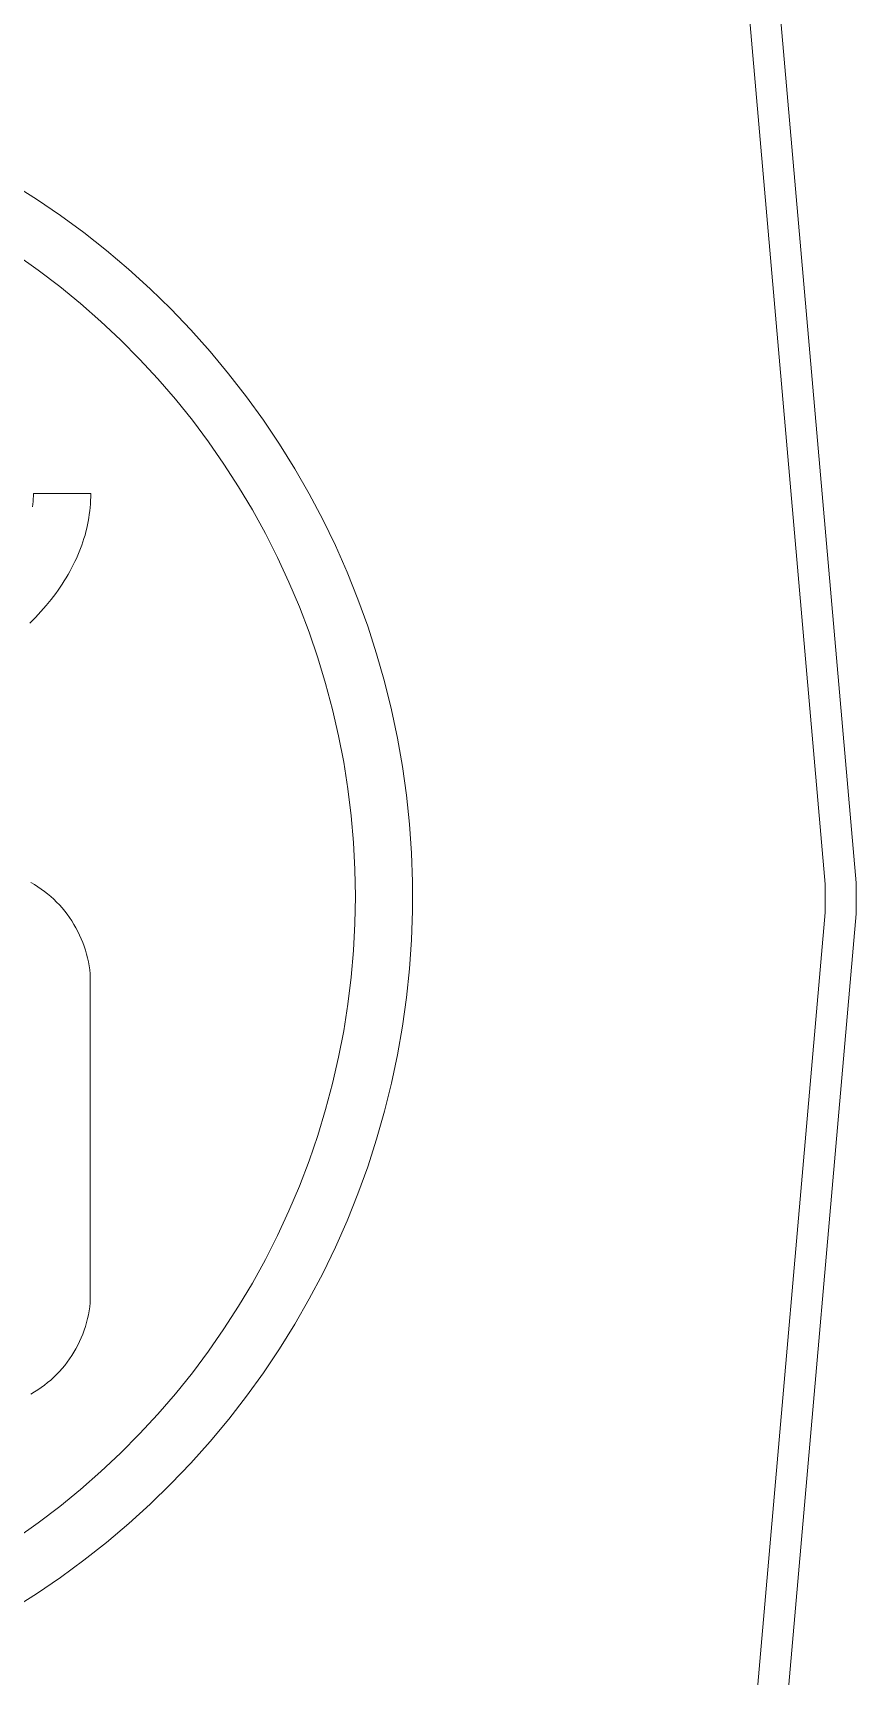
# Model space of a CAD drawing. Header units: millimetres. Extents: x -279 to 4999, y 61 to 3536.
# Drawn here: x 2737.5 to 2764.2, y 1676.7 to 1729.9 of the extents above; entities that cross this region are included whole.
import ezdxf

# ---------------------------------------------------------------- set-up
doc = ezdxf.new("R2010")
doc.units = ezdxf.units.MM
doc.layers.add('ZANO_R', color=7, linetype='Continuous', lineweight=0)

msp = doc.modelspace()

# ---------------------------------------------------------------- linework, layer by layer
at = {"layer": 'ZANO_R'}
for p, q in [((2763.179, 1702.352), (2757.81, 1763.744)), ((2764.179, 1702.396), (2758.806, 1763.831)), ((2736.87, 1725.018), (2737.662, 1724.517)), ((2737.662, 1724.517), (2738.436, 1723.989)), ((2738.436, 1723.989), (2739.191, 1723.434)), ((2739.191, 1723.434), (2739.927, 1722.853)), ((2739.927, 1722.853), (2740.642, 1722.247)), ((2737.72, 1722.219), (2737.008, 1722.724)), ((2740.642, 1722.247), (2741.336, 1721.617)), ((2738.415, 1721.69), (2737.72, 1722.219)), ((2739.09, 1721.138), (2738.415, 1721.69)), ((2741.336, 1721.617), (2742.007, 1720.963)), ((2739.746, 1720.562), (2739.09, 1721.138)), ((2742.007, 1720.963), (2742.655, 1720.286)), ((2740.382, 1719.964), (2739.746, 1720.562)), ((2742.655, 1720.286), (2743.28, 1719.587)), ((2740.996, 1719.344), (2740.382, 1719.964)), ((2743.28, 1719.587), (2743.879, 1718.867)), ((2741.589, 1718.703), (2740.996, 1719.344)), ((2742.159, 1718.042), (2741.589, 1718.703)), ((2743.879, 1718.867), (2744.454, 1718.126)), ((2742.706, 1717.361), (2742.159, 1718.042)), ((2744.454, 1718.126), (2745.002, 1717.366)), ((2743.228, 1716.662), (2742.706, 1717.361)), ((2745.002, 1717.366), (2745.523, 1716.587)), ((2743.727, 1715.946), (2743.228, 1716.662)), ((2745.523, 1716.587), (2746.018, 1715.791)), ((2744.2, 1715.212), (2743.727, 1715.946)), ((2746.018, 1715.791), (2746.484, 1714.978)), ((2737.553, 1714.735), (2737.559, 1714.821)), ((2737.559, 1714.821), (2737.563, 1714.909)), ((2737.563, 1714.909), (2737.564, 1714.996)), ((2737.564, 1714.996), (2739.418, 1714.996)), ((2739.417, 1714.881), (2739.413, 1714.767)), ((2739.418, 1714.996), (2739.417, 1714.881)), ((2744.647, 1714.462), (2744.2, 1715.212)), ((2746.484, 1714.978), (2746.922, 1714.149)), ((2737.534, 1714.561), (2737.545, 1714.648)), ((2737.545, 1714.648), (2737.553, 1714.735)), ((2739.371, 1714.314), (2739.354, 1714.202)), ((2739.385, 1714.427), (2739.371, 1714.314)), ((2739.397, 1714.54), (2739.385, 1714.427)), ((2739.406, 1714.653), (2739.397, 1714.54)), ((2739.413, 1714.767), (2739.406, 1714.653)), ((2745.068, 1713.698), (2744.647, 1714.462)), ((2739.26, 1713.758), (2739.231, 1713.648)), ((2739.288, 1713.868), (2739.26, 1713.758)), ((2739.312, 1713.979), (2739.288, 1713.868)), ((2739.334, 1714.09), (2739.312, 1713.979)), ((2739.354, 1714.202), (2739.334, 1714.09)), ((2746.922, 1714.149), (2747.331, 1713.306)), ((2739.087, 1713.214), (2739.045, 1713.106)), ((2739.127, 1713.322), (2739.087, 1713.214)), ((2739.164, 1713.43), (2739.127, 1713.322)), ((2739.198, 1713.539), (2739.164, 1713.43)), ((2739.231, 1713.648), (2739.198, 1713.539)), ((2745.462, 1712.919), (2745.068, 1713.698)), ((2747.331, 1713.306), (2747.71, 1712.449)), ((2738.853, 1712.682), (2738.799, 1712.578)), ((2738.905, 1712.788), (2738.853, 1712.682)), ((2738.954, 1712.893), (2738.905, 1712.788)), ((2739.001, 1713), (2738.954, 1712.893)), ((2739.045, 1713.106), (2739.001, 1713)), ((2745.829, 1712.127), (2745.462, 1712.919)), ((2738.561, 1712.165), (2738.495, 1712.063)), ((2738.624, 1712.267), (2738.561, 1712.165)), ((2738.685, 1712.37), (2738.624, 1712.267)), ((2738.743, 1712.474), (2738.685, 1712.37)), ((2738.799, 1712.578), (2738.743, 1712.474)), ((2746.168, 1711.323), (2745.829, 1712.127)), ((2747.71, 1712.449), (2748.059, 1711.579)), ((2738.286, 1711.762), (2738.135, 1711.564)), ((2738.358, 1711.861), (2738.286, 1711.762)), ((2738.428, 1711.962), (2738.358, 1711.861)), ((2738.495, 1712.063), (2738.428, 1711.962)), ((2737.807, 1711.176), (2737.63, 1710.986)), ((2737.975, 1711.368), (2737.807, 1711.176)), ((2738.135, 1711.564), (2737.975, 1711.368)), ((2746.48, 1710.507), (2746.168, 1711.323)), ((2748.059, 1711.579), (2748.378, 1710.698)), ((2737.63, 1710.986), (2737.445, 1710.798)), ((2748.378, 1710.698), (2748.666, 1709.806)), ((2746.762, 1709.681), (2746.48, 1710.507)), ((2747.016, 1708.846), (2746.762, 1709.681)), ((2748.666, 1709.806), (2748.923, 1708.905)), ((2747.241, 1708.003), (2747.016, 1708.846)), ((2748.923, 1708.905), (2749.149, 1707.995)), ((2747.436, 1707.152), (2747.241, 1708.003)), ((2749.149, 1707.995), (2749.342, 1707.078)), ((2747.602, 1706.295), (2747.436, 1707.152)), ((2749.342, 1707.078), (2749.504, 1706.155)), ((2747.737, 1705.433), (2747.602, 1706.295)), ((2749.504, 1706.155), (2749.634, 1705.227)), ((2747.843, 1704.566), (2747.737, 1705.433)), ((2749.634, 1705.227), (2749.732, 1704.295)), ((2747.919, 1703.697), (2747.843, 1704.566)), ((2749.732, 1704.295), (2749.797, 1703.36)), ((2747.964, 1702.825), (2747.919, 1703.697)), ((2749.797, 1703.36), (2749.829, 1702.423)), ((2747.979, 1701.952), (2747.964, 1702.825)), ((2737.483, 1702.405), (2737.596, 1702.339)), ((2737.596, 1702.339), (2737.706, 1702.269)), ((2737.706, 1702.269), (2737.814, 1702.195)), ((2737.814, 1702.195), (2737.92, 1702.118)), ((2737.92, 1702.118), (2738.022, 1702.037)), ((2738.022, 1702.037), (2738.122, 1701.952)), ((2749.829, 1702.423), (2749.829, 1701.486)), ((2763.179, 1702.352), (2763.179, 1701.439)), ((2764.179, 1701.396), (2764.179, 1702.396)), ((2738.122, 1701.952), (2738.219, 1701.864)), ((2738.219, 1701.864), (2738.313, 1701.773)), ((2738.313, 1701.773), (2738.404, 1701.679)), ((2738.404, 1701.679), (2738.491, 1701.581)), ((2738.491, 1701.581), (2738.575, 1701.481)), ((2747.964, 1701.08), (2747.979, 1701.952)), ((2749.829, 1701.486), (2749.797, 1700.549)), ((2738.575, 1701.481), (2738.655, 1701.378)), ((2738.655, 1701.378), (2738.732, 1701.272)), ((2738.732, 1701.272), (2738.805, 1701.163)), ((2738.805, 1701.163), (2738.874, 1701.052)), ((2738.874, 1701.052), (2738.939, 1700.939)), ((2747.919, 1700.208), (2747.964, 1701.08)), ((2757.81, 1640.047), (2763.179, 1701.439)), ((2758.806, 1639.96), (2764.179, 1701.396)), ((2738.939, 1700.939), (2739.001, 1700.823)), ((2739.001, 1700.823), (2739.058, 1700.706)), ((2739.058, 1700.706), (2739.112, 1700.586)), ((2739.112, 1700.586), (2739.161, 1700.465)), ((2739.161, 1700.465), (2739.206, 1700.342)), ((2749.797, 1700.549), (2749.732, 1699.614)), ((2739.206, 1700.342), (2739.246, 1700.218)), ((2739.246, 1700.218), (2739.283, 1700.092)), ((2739.283, 1700.092), (2739.315, 1699.966)), ((2739.315, 1699.966), (2739.342, 1699.838)), ((2747.843, 1699.338), (2747.919, 1700.208)), ((2739.342, 1699.838), (2739.365, 1699.709)), ((2739.365, 1699.709), (2739.384, 1699.58)), ((2739.384, 1699.58), (2739.398, 1699.449)), ((2739.398, 1699.449), (2739.398, 1688.81)), ((2749.732, 1699.614), (2749.634, 1698.682)), ((2747.737, 1698.472), (2747.843, 1699.338)), ((2747.601, 1697.61), (2747.737, 1698.472)), ((2749.634, 1698.682), (2749.505, 1697.754)), ((2747.435, 1696.753), (2747.601, 1697.61)), ((2749.505, 1697.754), (2749.343, 1696.831)), ((2747.24, 1695.902), (2747.435, 1696.753)), ((2749.343, 1696.831), (2749.149, 1695.914)), ((2747.015, 1695.059), (2747.24, 1695.902)), ((2749.149, 1695.914), (2748.924, 1695.004)), ((2746.762, 1694.223), (2747.015, 1695.059)), ((2748.924, 1695.004), (2748.667, 1694.103)), ((2746.479, 1693.398), (2746.762, 1694.223)), ((2748.667, 1694.103), (2748.379, 1693.211)), ((2746.168, 1692.582), (2746.479, 1693.398)), ((2748.379, 1693.211), (2748.06, 1692.33)), ((2745.828, 1691.778), (2746.168, 1692.582)), ((2748.06, 1692.33), (2747.711, 1691.46)), ((2745.461, 1690.986), (2745.828, 1691.778)), ((2747.711, 1691.46), (2747.331, 1690.603)), ((2745.067, 1690.207), (2745.461, 1690.986)), ((2747.331, 1690.603), (2746.923, 1689.759)), ((2744.646, 1689.443), (2745.067, 1690.207)), ((2744.199, 1688.693), (2744.646, 1689.443)), ((2746.923, 1689.759), (2746.485, 1688.931)), ((2739.398, 1688.81), (2739.384, 1688.68)), ((2746.485, 1688.931), (2746.019, 1688.118)), ((2739.315, 1688.294), (2739.283, 1688.167)), ((2739.342, 1688.422), (2739.315, 1688.294)), ((2739.365, 1688.551), (2739.342, 1688.422)), ((2739.384, 1688.68), (2739.365, 1688.551)), ((2743.726, 1687.96), (2744.199, 1688.693)), ((2739.112, 1687.673), (2739.058, 1687.554)), ((2739.161, 1687.794), (2739.112, 1687.673)), ((2739.206, 1687.917), (2739.161, 1687.794)), ((2739.246, 1688.041), (2739.206, 1687.917)), ((2739.283, 1688.167), (2739.246, 1688.041)), ((2743.227, 1687.243), (2743.726, 1687.96)), ((2746.019, 1688.118), (2745.525, 1687.321)), ((2738.874, 1687.207), (2738.805, 1687.096)), ((2738.939, 1687.321), (2738.874, 1687.207)), ((2739.001, 1687.436), (2738.939, 1687.321)), ((2739.058, 1687.554), (2739.001, 1687.436)), ((2742.704, 1686.544), (2743.227, 1687.243)), ((2745.525, 1687.321), (2745.003, 1686.542)), ((2738.491, 1686.678), (2738.404, 1686.581)), ((2738.575, 1686.779), (2738.491, 1686.678)), ((2738.655, 1686.882), (2738.575, 1686.779)), ((2738.732, 1686.988), (2738.655, 1686.882)), ((2738.805, 1687.096), (2738.732, 1686.988)), ((2737.92, 1686.142), (2737.814, 1686.065)), ((2738.022, 1686.223), (2737.92, 1686.142)), ((2738.122, 1686.307), (2738.022, 1686.223)), ((2738.219, 1686.395), (2738.122, 1686.307)), ((2738.313, 1686.486), (2738.219, 1686.395)), ((2738.404, 1686.581), (2738.313, 1686.486)), ((2742.158, 1685.864), (2742.704, 1686.544)), ((2745.003, 1686.542), (2744.455, 1685.782)), ((2737.596, 1685.921), (2737.483, 1685.855)), ((2737.706, 1685.991), (2737.596, 1685.921)), ((2737.814, 1686.065), (2737.706, 1685.991)), ((2741.588, 1685.203), (2742.158, 1685.864)), ((2744.455, 1685.782), (2743.881, 1685.042)), ((2740.995, 1684.562), (2741.588, 1685.203)), ((2743.881, 1685.042), (2743.281, 1684.321)), ((2740.38, 1683.942), (2740.995, 1684.562)), ((2739.745, 1683.344), (2740.38, 1683.942)), ((2743.281, 1684.321), (2742.657, 1683.622)), ((2742.657, 1683.622), (2742.009, 1682.945)), ((2739.089, 1682.768), (2739.745, 1683.344)), ((2742.009, 1682.945), (2741.337, 1682.291)), ((2738.413, 1682.215), (2739.089, 1682.768)), ((2737.719, 1681.687), (2738.413, 1682.215)), ((2741.337, 1682.291), (2740.644, 1681.661)), ((2737.006, 1681.182), (2737.719, 1681.687)), ((2740.644, 1681.661), (2739.929, 1681.055)), ((2739.929, 1681.055), (2739.193, 1680.474)), ((2739.193, 1680.474), (2738.438, 1679.919)), ((2738.438, 1679.919), (2737.664, 1679.391)), ((2737.664, 1679.391), (2736.872, 1678.89))]:
    msp.add_line(p, q, dxfattribs=at)

doc.saveas('drawing.dxf')
